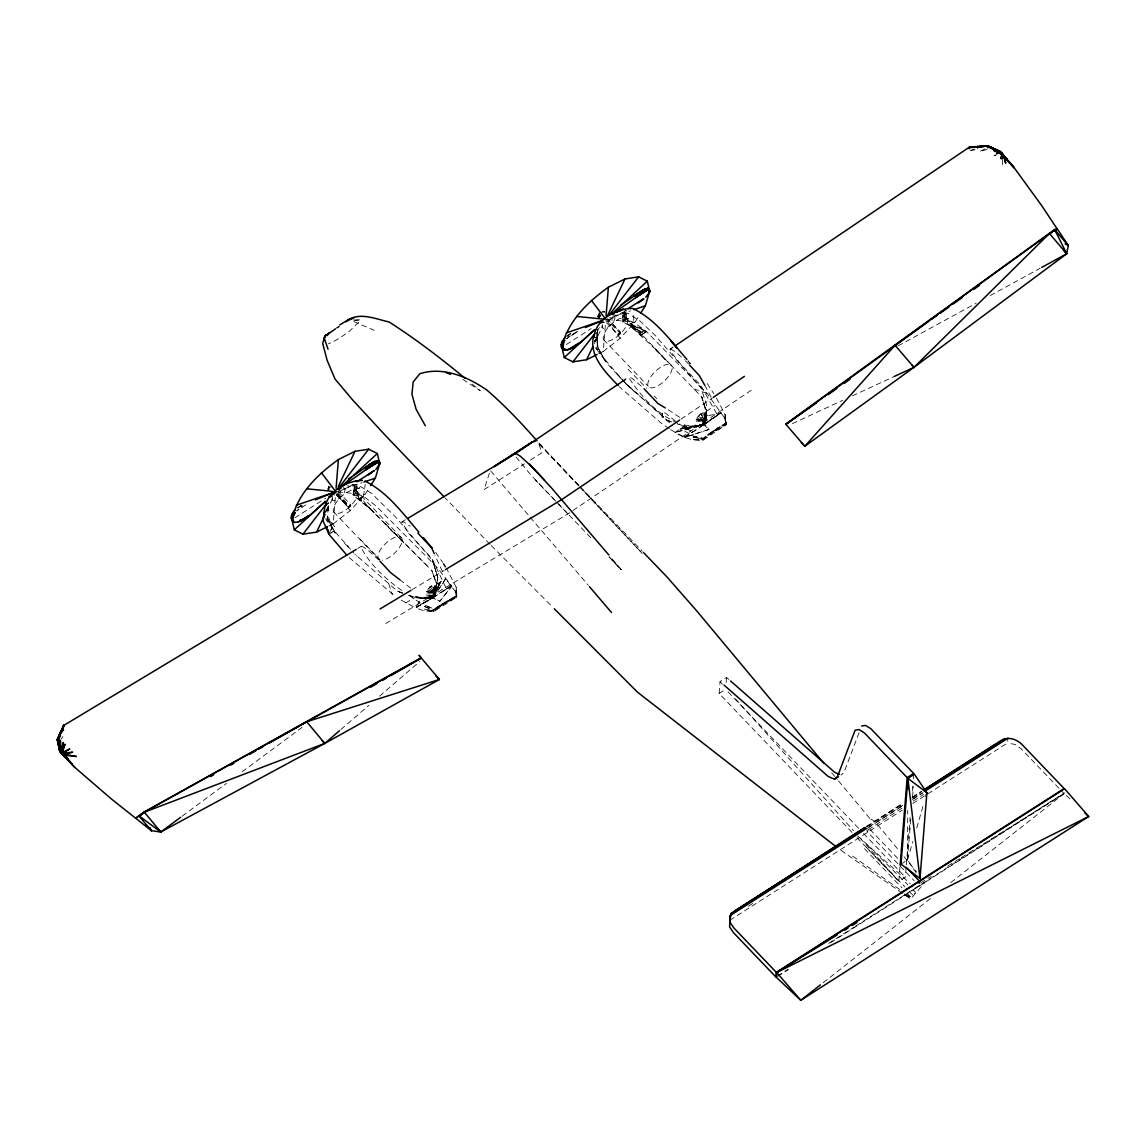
<?xml version="1.0" encoding="UTF-8"?>
<svg xmlns="http://www.w3.org/2000/svg" width="1146" height="1146" viewBox="0 0 1146 1146"><rect width="100%" height="100%" fill="white"/><g stroke="black" fill="none" stroke-linecap="round" stroke-linejoin="round"><path stroke-width="0.75" stroke-dasharray="5 3.75" d="M597.224 345.791L597.381 334.976C594.387 356.306 615.144 370.745 627.32 385.271L667.187 420.267L671.957 422M604.658 359.887L598.226 347.926L595.605 347.954L604.658 359.887L597.553 346.651L597.381 337.311L595.748 337.812L598.026 329.604L597.381 335.936L595.748 337.812M670.697 429.549C680.223 435.838 691.138 441.511 702.899 440.121L726.034 424.794L725.06 418.648L706.996 393.407L646.545 331.624L633.666 322.27L627.779 324.375L640.643 331.409L622.937 322.012L622.436 313.13L623.739 312.041M627.779 324.375L629.383 325.178L633.666 322.27L633.795 313.947M716.422 398.006L725.16 414.651L726.034 424.794C719.573 430.38 706.409 431.913 702.899 440.121L693.359 439.305L693.33 440.035M916.141 872.779L907.503 859.958L907.732 810.308M641.846 328.214L629.383 325.178L655.77 349.458L701.739 396.974L707.039 415.325L704.561 422.917M622.937 322.012L626.146 319.806L623.009 316.984L623.367 315.408L626.217 314.162L622.436 313.13L626.318 310.294L626.146 319.806L622.937 322.012L622.937 320.078L626.146 319.806L633.666 322.27M704.69 424.392L719.989 413.033L703.716 424.837L675.08 432.414L702.24 425.023L703.458 418.247L700.851 413.792L703.83 412.517L705.664 413.219L703.759 420.869L695.393 421.341L703.759 420.338L705.907 414.25L703.744 422.387L702.555 422.53L703.73 423.232L703.716 424.837L709.188 429.363L684.807 437.328L675.08 432.414L684.062 426.384L693.215 426.599L703.716 424.837L721.235 412.746L704.26 423.834L709.188 429.363L684.807 437.328L721.235 412.746L705.936 416.242L704.69 424.392L702.412 412.918M702.899 440.121L714.474 431.068L714.488 430.108L726.091 423.232L725.117 415.898L726.034 424.163L705.077 436.841M705.248 407.704L706.437 409.91L705.836 419.021L704.26 423.834L705.836 419.021L706.538 404.81L700.98 387.821L655.082 335.32L639.941 320.952L627.879 313.288L622.464 312.7M622.436 313.13L626.246 313.259L623.052 314.835L625.387 320.321L622.923 321.525L622.937 320.078M597.238 343.356L597.338 340.52L594.144 341.408L595.204 339.015M327.111 521.043L328.673 502.765L326.682 504.326M401.114 600.117L415.583 607.867L432.658 598.04L436.411 590.534L436.712 584.288L431.827 570.536L370.602 509.311L353.068 495.187L353.785 490.474L359.93 487.781L353.899 489.686L356.893 489.013L357.351 486.076L354.3 487.107L353.613 491.548L356.549 491.319L356.22 486.549L357.867 482.824M327.283 517.004L327.326 516.173L334.618 526.745L327.226 518.064L325.636 519.023L334.073 530.555L353.77 553.031M436.898 582.784L435.509 591.938L439.52 582.583L436.411 590.534L436.898 582.784L435.509 591.938L440.709 581.867L433.589 596.665L434.391 584.732L429.936 586.867L426.283 591.565L433.947 593.098L436.297 586.738L437.758 577.212L432.5 560.408L395.914 517.333L371.691 493.453L357.652 484.701L350.862 484.715L351.55 484.128L357.208 487.05L357.351 486.076M328.701 526.057L333.228 523.794L335.52 495.258M598.685 353.713L603.211 351.45L605.36 324.69M606.478 322.656L618.109 334.847L620.373 332.397L618.109 334.847L620.258 333.93L620.86 332.541L607.81 318.946M619.399 334.632L619.556 332.755L607.538 320.679M852.051 832.426L719.101 693.459L720.046 681.598L726.55 677.444L729.214 679.793M726.134 682.529L726.55 677.444M897.891 863.74L867.737 832.225L867.937 829.847M899.968 867.264L898.836 881.317L905.34 877.177L906.185 866.62M906.328 864.872L910.139 817.413M912.259 791.041L912.689 785.769M913.262 778.736L913.677 773.464M901 864.113L907.503 859.958L910.869 817.972M912.56 796.971L913.405 786.485M927.859 793.849L1007.52 742.995L1007.907 738.268M950.736 882.606L1064.233 793.505L1064.62 788.749M373.983 512.706L358.856 499.026L358.727 495.616L353.068 495.187L353.383 493.081L363.468 496.232L376.074 506.002L437.041 567.37L451.782 586.079L439.778 601.349L432.171 597.653L415.583 607.867L424.02 610.804L433.532 611.52L434.334 609.199L438.603 606.148L456.824 595.963L456.237 587.468L447.083 569.462M704.819 406.4L701.739 396.974L706.437 411.285L705.936 416.242L706.437 409.91L705.836 417.932L703.73 423.905L698.329 425.61L703.73 423.232L705.521 419.937L704.26 423.834M408.664 595.447L419.995 598.57L433.56 595.691L440.709 581.867L434.32 594.874M435.967 588.858L436.297 586.738L434.033 592.525L425.854 593.026L433.947 593.098L434.391 584.732L435.365 585.004L433.274 597.453L415.583 607.867L421.313 597.926L432.658 598.04L431.942 597.195L433.704 590.448L433.059 584.976M704.289 421.37L703.744 422.387L702.57 421.313L703.744 421.456L704.303 420.138L703.759 420.869L695.98 419.751L696.711 418.175L703.759 420.338L704.948 412.617L703.73 423.232L705.864 416.184L704.274 422.473L705.836 419.021M438.603 606.148L456.566 597.367L455.65 591.035L456.566 597.367L445.02 604.601L433.532 611.52L424.149 610.001L424.02 610.804M356.549 491.319L354.1 495.788L370.244 508.437L394.611 533.821L385.343 523.464M368.582 507.434L370.602 509.311L360.789 497.851L361.248 501.089L363.468 496.232L365.259 484.371M358.326 498.281L358.727 495.616L354.1 495.788M454.704 596.665L433.632 610.832L424.278 609.042L433.532 611.52L445.264 602.911L445.422 601.865M434.234 591.15L434.033 592.525L427.186 589.932L434.133 591.78L435.365 585.004L434.234 591.15L435.91 585.764M437.314 580.134L437.758 577.212L432.5 560.408L437.758 577.212M354.3 487.107L353.985 485.388L355.532 493.697M705.607 423.146L706.781 416.041L705.993 415.54L707.039 415.325M328.401 490.259L329.031 486.735M456.71 596.507L456.008 588.843L456.71 596.507L434.334 609.199L425.481 605.231L424.579 606.535L433.632 610.832M600.103 315.379L597.811 316.84L599.301 312.6L604.601 311.769M704.145 418.791L705.664 413.219M594.889 340.892L597.381 337.311M598.37 315.881L599.301 312.6L599.759 316.01M327.971 489.858L328.888 486.606M434.979 593.256L435.681 590.777M907.503 859.958L912.832 841.479M916.714 828.042L923.977 802.845M432.658 598.04L416.041 607.065L433.274 597.453L434.721 593.886L433.46 596.421L427.888 597.997L432.171 597.653L419.995 598.57M489.414 473.155L484.042 489.614L524.639 463.829M597.811 316.84L598.799 314.018M327.856 489.184L328.845 486.377M331.366 532.919L334.073 530.555L327.226 518.064L332.354 528.206L328.988 534.337L334.073 530.555L327.226 518.064M360.002 500.014L360.789 497.851M684.807 437.328L703.716 424.837L705.191 420.969M436.411 590.534L439.52 582.583M859.099 732.666L843.886 772.605L841.006 775.04M329.547 532.962L331.796 527.432L332.354 528.206M337.927 491.319L350.719 504.727L348.341 507.306L350.046 504.842L350.633 505.844L348.341 507.306L336.781 495.043M349.014 507.191L350.046 504.842M326.61 511.073L334.274 494.914M594.287 343.571L602.724 325.808M353.426 319.992L359.586 319.863L358.182 322.814L349.143 331.466A72.8 30.541 -43.7 0 1 332.311 342.21L328.429 343.829M328.085 488.296L328.63 487.279L331.309 486.993M353.613 491.548L356.22 486.549L354.529 485.66M326.395 509.755L328.329 505.801L328.157 510.643L328.673 502.765L325.349 506.231M333.228 523.794L350.218 510.643L365.001 494.599L369.714 487.093M603.211 351.45L620.201 338.299L634.984 322.241L639.697 314.749M599.072 317.972L600.533 315.752M431.942 597.195L433.274 597.453L445.636 578.888L455.535 591.837M433.589 596.665L445.636 578.888L436.712 584.288L437.815 586.824M618.582 334.99L620.373 332.397L607.194 318.975M61.196 739.041L62.887 736.649M353.383 493.081L356.893 489.013M433.646 596.164L425.553 595.132L432.257 595.018L433.976 593.986L433.56 595.691L432.257 595.018M597.324 330.32L599.444 327.57M443.645 590.591L451.782 586.079L439.778 601.349L433.274 597.453L451.094 585.534M595.089 340.219L594.144 341.408L597.381 338.758M326.324 510.271L327.971 508.366L327.67 510.486L324.461 512.391M598.341 317.9L600.289 315.723L597.911 317.514M699.275 415.053L696.711 418.175L703.759 419.651L703.458 418.247L699.275 415.053L700.851 413.792L703.959 418.376L703.759 420.338L697.842 416.557L703.959 418.376L703.83 412.517M704.26 423.361L697.37 425.753L680.036 429.091L702.24 425.023M595.347 333.887L597.381 331.939L597.224 336.294L597.381 334.274L596.479 335.191L597.381 335.936M693.359 439.305L702.885 439.362L718.069 427.73M716.622 413.606L700.793 385.443L680.495 363.869L671.398 352.381L670.009 349.272L673.347 346.909M298.834 509.068L296.699 510.987L306.397 504.455M340.82 729.572L368.897 705.363M379.598 696.138L419.723 661.543M378.839 560.007L366.548 549.034L362.451 546.613L360.618 546.771C370.101 564.906 386.503 580.148 403.306 591.436M445.765 587.454L431.97 558.56L408.878 533.635L401.773 522.003L403.607 521.845L410.297 526.258M436.01 607.924L448.988 599.759M684.778 431.183L693.301 436.139L703.429 438.23L721.307 425.682M325.22 511.933L327.756 509.941L325.493 511.216M823.215 982.695L931.111 898.006M182.185 816.167L226.421 783.406M242.121 771.788L302.057 727.395M707.655 434.893L723.885 424.163M622.923 321.525L625.215 319.892L622.966 318.674L626.16 318.058L623.897 316.683M441.84 604.057L445.264 602.911L452.183 597.983M714.474 431.068L725.533 423.318L725.16 414.651L724.387 414.408L725.533 423.318M710.892 432.572L714.488 430.108M568.502 334.775L570.78 333.228M576.352 332.125L566.654 338.657L576.352 332.268M641.76 334.861L646.545 331.624L630.988 324.089L640.614 334.876L643.364 336.595L629.383 325.178L638.651 332.684L646.545 331.624L632.678 325.98M706.437 411.285L715.419 405.211M670.009 349.272L672.931 347.31M681.053 419.107L712.325 398.02M385.758 623.567L567.915 513.909L751.189 390.285M702.885 439.362L693.33 437.342L702.856 438.904L726.091 423.232M595.247 348.212L597.553 346.651L597.338 340.52M298.06 507.965L302.215 505.228M566.625 336.552L570.78 333.815M352.481 484.643L346.636 488.411L336.265 492.193M616.591 316.095L625.344 310.437M530.412 460.105L541.958 452.656L538.076 442.098L578.143 484.873M353.14 494.671L356.277 493.238L355.102 491.433M294.866 517.82L325.579 498.224M566.31 344.545L591.178 328.673M336.394 494.8L348.112 506.919L350.948 505.114M719.101 693.459L724.301 690.15M866.161 826.61L902.16 803.647M912.646 796.943L921.656 791.198M867.049 826.424L901.73 804.277M912.288 797.544L921.341 791.757M867.049 826.782L902.976 803.833M911.958 798.103L920.94 792.373M902.69 805.423L868.124 827.498L898.006 858.741M913.219 798.705L922.229 792.96M867.465 828.243L901.945 806.225M912.445 799.521L922.945 792.817M748.467 906.185L754.455 902.36M868.224 829.747L902.661 807.758M913.147 801.068L923.619 794.379M729.801 920.281L902.303 810.15M912.832 803.446L926.355 794.808M777.432 976.091L787.975 969.358M828.615 943.416L854.214 927.071M855.718 926.111L1063.775 793.29L1021.401 748.997L1015.27 744.513L1007.52 742.995M915.41 888.379L925.094 882.191L911.586 897.948L909.752 898.249L903.893 894.238M777.833 976.335L788.391 969.602M830.592 942.657L1064.233 793.505L1071.968 800.768M445.264 602.911L456.294 595.977L456.237 587.468M920.467 883.022L931.068 876.432M947.713 866.061L959.818 858.526M961.336 857.58L1064.233 793.505M433.274 597.453L451.782 586.079M358.856 499.026L363.468 496.232M577.742 331.352L568.788 336.752L567.37 335.549L572.198 334.431M357.71 548.533L361.162 546.313M401.773 522.003L405.369 519.697M411.987 589.746L444.147 570.393M684.105 436.798L692.413 431.798M424.579 606.535L433.718 609.873L456.824 595.963M405.541 603.011L414.465 597.668L421.313 597.926L410.225 596.035L414.465 597.668L414.608 596.207L423.175 597.997L425.295 597.037M640.614 334.876L646.545 331.624L638.007 331.968M898.149 345.863L976.177 303.232M990.23 295.553L1040.181 268.264M984.987 148.966L979.558 151.473L987.05 149.438M792.416 423.59L842.668 400.341M852.395 395.843L894.539 376.346M608.727 319.705L615.015 316.812M618.152 334.26L620.803 333.128M598.04 315.952L601.263 314.634M971.593 150.026L974.415 148.894M997.192 154.424L993.983 155.584L996.934 155.082M612.379 317.084L630.515 310.853M344.044 488.855L362.179 482.638M425.152 598.198L432.085 596.235L426.427 598.097L432.171 597.653L425.152 598.198L430.61 597.797M623.052 314.835L626.217 314.162M699.819 425.395L680.036 429.091L695.378 426.04L695.378 424.994L697.37 425.753M359.586 319.863L352.438 321.009L374.241 330.249M600.175 315.236L599.272 314.964M336.537 494.17L348.427 506.203L350.633 505.844M970.189 150.599L978.14 149.395L977.223 147.762M596.765 349.487L598.971 349.344L595.605 347.954M621.504 312.729L625.673 312.686M695.98 419.751L702.742 419.737M430.853 598.527L420.338 597.883M613.511 315.15L617.852 315.236M426.283 591.565L432.844 591.981M603.455 311.297L604.171 311.368M607.509 319.519L634.984 322.241M337.526 491.863L365.001 494.599M609.543 317.643L612.995 318.144M623.367 315.408L626.189 315.938L623.009 316.984L628.567 318.875L622.994 317.7M347.037 485.761L350.289 486.391M702.541 424.521L703.716 424.837M687.715 427.372L676.985 423.805M602.524 311.554L605.031 312.256M693.301 436.139L702.856 438.904M618.711 333.457L620.258 333.93M670.424 348.885L675.467 351.836L684.363 359.744M693.774 388.881L706.996 393.407M667.187 420.267L672.659 422.215M402.676 593.141L397.49 591.193L354.859 554.163M399.653 591.981L401.63 592.74M605.647 320.679L608.139 321.782M433.704 590.448L434.033 592.525L429.936 586.867L433.704 590.448L431.526 585.721M343.241 487.637L345.533 488.884M425.481 605.231L433.718 609.873M677.558 423.075C657.016 413.763 640.442 396.187 628.595 377.206L631.933 378.237L641.789 386.574M679.034 423.963L690.809 431.025M428.432 588.313L433.116 591.264M462.855 379.426L480.274 390.729L472.08 384.025M669.25 428.59L661.944 423.805L619.298 386.775M349.057 557.5L395.227 596.249M668.233 409.709L681.669 418.691M908.334 896.716L903.936 893.751L909.752 898.249M408.907 595.261L420.109 602.896M902.432 893.25L838.944 848.914M852.753 856.205L900.111 889.797M905.856 893.866L911.586 897.948L906.758 892.892M669.837 422.759L661.958 417.058L663.061 411.371L676.068 421.599M662.789 416.385L663.735 417.23L625.258 383.122L603.326 357.595M399.811 579.733L411.042 588.385M344.688 543.39L349.43 548.504M857.81 835.978L910.354 883.752M622.693 380.458L637.291 394.023M627.02 384.44L635.113 392.104M867.837 845.533L907.89 884.841M912.904 889.754L915.396 892.204L913.563 895.828L906.099 888.164M489.972 544.321L445.307 498.095M491.233 545.582L553.017 607.509M401.888 540.998L394.41 532.933L428.575 567.342M685.423 360.818L688.588 364.027M627.994 369.184L646.731 388.365M654.223 396.029L656.715 398.593M866.29 847.295L904.853 886.889M620.387 378.051L617.952 374.971M579.045 485.46L538.119 442.886L578.529 485.832M580.277 486.749L642.29 551.255M359.987 538.949L379.842 559.549M590.706 537.732L531.73 475.991L516.115 457.125M609.4 557.271L621.275 569.648L610.016 556.369M627.22 319.29A15.686 6.575 -43.7 0 1 612.179 339.775A15.686 6.575 -43.7 0 1 606.836 329.246A15.686 6.575 -43.7 0 1 627.22 319.29L671.828 365.903A15.686 6.575 -43.7 0 1 656.787 386.403A15.686 6.575 -43.7 0 1 651.444 375.874A15.686 6.575 -43.7 0 1 671.828 365.903M665.124 359.758L652.762 346.722M603.598 339.588L648.206 386.216M567.915 513.909L535.454 479.959L539.422 484.142M900.24 866.19L914.264 880.859M728.054 691.883L858.555 828.272M863.482 833.428L905.34 877.177M856.979 837.568L898.836 881.317L858.311 836.05M864.514 848.699L901.931 887.849M357.266 491.605A15.686 6.575 -43.7 0 1 342.224 512.104A15.686 6.575 -43.7 0 1 336.881 501.576A15.686 6.575 -43.7 0 1 357.266 491.605L401.874 538.233M333.644 511.918L378.252 558.532M337.153 495.373L348.112 506.919M579.747 487.136L642.233 553.489M394.41 532.933L403.922 543.003M582.999 490.058L641.259 552.286M336.895 493.668L348.427 506.203M337.698 492.923L349.902 506.632M333.73 531.5L335.334 533.234L334.073 530.555M720.046 681.598L722.438 684.262M735.546 698.902L853.541 830.721M367.651 505.859L370.602 509.311M688.03 361.033L690.293 363.669L688.058 361.105M490.775 471.035L529.08 515.929M530.24 517.29L588.299 585.32M688.015 360.761L690.279 363.454M831.681 772.733L837.382 779.567M838.528 780.927L870.444 819.204L869.556 818.459L874.656 821.166L899.538 851.234M435.681 552.386L442.614 562.385M904.065 856.707L916.499 871.734M370.244 508.437L372.479 511.188M606.821 320.694L620.201 338.299M337.869 494.399L350.218 510.643M655.77 349.458L657.532 351.822M604.286 359.027L606.363 361.878M339.259 490.23L340.649 492.193M866.734 830.692L867.737 832.225M707.197 383.495L713.729 393.68M704.704 385.099L711.824 398.364M442.413 571.439L434.821 555.036M329.432 489.428L328.63 487.279L328.658 490.889M598.584 314.935L599.387 317.098M433.775 576.123L433.36 574.977L435.494 580.907L431.827 570.536M388.695 583.629L392.276 594.33M347.754 546.083L347.997 547M356.821 555.552L357.022 556.44M455.65 591.035L456.566 597.367M726.034 424.163L725.06 417.029L726.034 424.794L725.06 417.918L725.06 418.648M1002.578 160.154L1002.707 164.809M332.354 496.433L332.412 499.9M614.772 316.74A8.366 3.51 -43.7 0 1 608.082 326.925A8.366 3.51 -43.7 0 1 602.409 324.633M344.001 488.339A8.366 3.51 -43.7 0 1 340.161 497.722A8.366 3.51 -43.7 0 1 332.025 498.639M379.784 559.921A15.686 6.575 -43.7 0 1 388.236 541.27A15.686 6.575 -43.7 0 1 401.831 542.631A15.686 6.575 -43.7 0 1 382.32 560.179M434.162 592.64L433.704 594.76L432.443 593.671L433.847 593.743L434.162 592.64M300.825 505.558L297.416 507.879L302.243 506.747L300.825 505.558M695.378 426.04L681.225 428.289L693.215 426.599L684.004 425.051L695.378 426.04M402.275 593.012L397.49 591.193L402.275 593.012M621.275 569.648L609.042 556.884L621.275 569.648"/><path stroke-width="1.5" d="M907.847 789.021L907.89 778.378L914.393 774.238L926.885 792.76L919.994 878.481L901 864.113L907.89 778.378L926.885 792.76L925.925 796.126M1057.156 228.899L1054.521 229.601L1054.506 231.163L1057.156 228.899L1041.485 205.32L1014.167 167.731L1000.057 151.53L988.683 146.287L999.384 151.071L1004.154 155.799L1005.715 163.248L1003.094 154.595L1000.959 152.332L992.551 149.252L1000.057 151.53L1003.094 154.595L1001.933 158.979L1002.277 153.693L996.476 153.091L1001.561 152.934L994.313 150.914L1001.561 152.934M1057.429 229.143L1054.793 229.845L1054.778 231.406L1057.429 229.143L1068.258 245.459L1066.711 253.767L913.992 367.336L804.821 446.267L801.283 442.585M866.62 828.458L730.188 915.554L729.601 926.885L733.555 932.758L775.928 977.051L776.315 972.324L733.927 928.031L729.973 922.143L730.819 913.734L864.657 827.57M326.796 529.337L326.911 526.501M336.093 488.124L338.399 459.575L354.988 451.309L368.654 449.189L377.335 453.53L379.684 463.686L375.358 478.111L370.645 485.603M606.076 315.78L608.383 287.231L624.971 278.965L638.637 276.831L647.318 281.185L649.667 291.342L645.341 305.753L640.628 313.259M837.239 934.85L776.702 972.539L776.329 977.294L800.782 1000.286L1088.7 816.496L1064.62 788.749L776.702 972.539L800.782 1000.286L820.407 984.887M900.111 865.502L907.174 777.618L864.442 732.953L859.099 729.572L855.131 730.16L837.382 776.744L834.503 779.18L828.257 776.515L724.057 685.107M919.135 883.394L919.336 881.016L906.3 867.407M60.58 748.854L61.025 752.951L63.073 755.171L66.368 755.271M325.349 506.231C328.444 490.717 347.281 480.69 362.294 480.461M346.808 555.137L328.988 534.337L322.971 520.613L324.762 510.457M322.971 520.613L324.791 507.477L326.166 504.312M648.579 289.207L649.796 291.8L647.805 288.248L649.796 291.8L645.771 297.272M328.043 349.201L324.289 338.285L324.805 336.337L335.506 328.83M729.801 920.281L730.819 913.734L865.545 827.727M356.248 549.407L63.56 725.561L57.587 739.127L59.707 750.53L71.926 763.838L59.793 751.174L57.4 740.173L64.061 725.06L62.128 731.678L60.566 731.778L57.3 739.457L60.28 752.005L74.777 767.39L111.449 799.02L135.557 818.158L144.095 811.998L421.141 657.804L419.021 655.283L439.391 679.478L324.776 743.41L160.769 832.025L151.387 830.692L135.83 818.344L144.367 812.185L421.399 657.99L390.729 675.653M338.399 459.575C317.671 474.387 297.401 493.854 291.944 519.697L294.293 529.853L302.959 534.194L316.64 532.073L327.197 526.802M608.383 287.231C587.654 302.043 567.385 321.51 561.927 347.353L564.276 357.509L572.943 361.85L586.623 359.729L597.181 354.458M64.978 755.329L60.881 751.06L63.245 742.493L61.812 751.848L62.428 752.449L65.035 744.126L61.812 751.848L63.947 754.111L76.367 756.503L64.978 755.329L60.179 750.63L59.22 739.614L59.793 751.174L70.25 761.746M1000.787 158.291L1001.891 154.896L998.968 150.943L987.207 145.714L969.287 147.204L675.854 345.333M593.972 334.775C587.841 354.945 605.346 372.135 618.181 385.6M64.061 725.06L58.26 739.199L57.3 739.457L59.793 751.174L68.13 759.125L59.707 750.53L66.382 757.005L60.179 750.63L60.38 740.287L60.881 751.06L63.947 754.111L72.656 752.206L63.13 753.208L69.748 748.983L62.428 752.449M60.566 731.778L60.752 732.81L63.56 725.561L57.4 740.173L60.523 735.918M63.302 750.845L61.984 753.996L74.777 767.39M565.236 337.468L562.357 341.136L563.775 342.325L562.901 348.398L564.548 350.132C576.997 348.914 585.62 336.38 595.361 329.647M1001.074 158.578L1001.891 154.896L1014.167 167.731L1010.944 164.365M57.3 739.457L61.025 731.406M316.64 532.073L325.077 514.31M338.113 486.849L354.988 451.309M586.623 359.729L592.754 346.808M607.323 316.11L624.971 278.965M324.289 338.285L325.808 335.205L328.931 333.042L327.255 335.606M59.348 738.568L57.873 741.276L59.793 751.174L57.587 739.127M295.296 509.784C291.571 512.763 288.921 519.998 294.594 522.461C307.042 521.229 315.666 508.709 325.407 501.962M295.038 512.849L292.688 518.035L293.591 521.759L291.242 518.279L292.688 518.035L291.27 516.846L293.061 516.416L291.643 515.213L293.82 514.654L292.402 513.465L295.038 512.849L293.62 511.646M302.959 534.194L326.281 504.025M340.047 486.205L368.654 449.189M572.943 361.85L594.144 334.431M608.97 315.236L638.637 276.831M968.9 147.633L987.795 145.829L968.9 147.633L969.201 148.765M66.783 755.715L63.918 756.045L62.514 754.569L65.723 751.189L61.984 753.996L71.926 763.838L61.025 752.951L62.987 750.487M1065.121 243.84L1068.258 245.459L1054.793 229.845L895.055 345.247L804.821 446.267L785.683 424.106L1054.521 229.601M60.752 732.81L63.632 729.716M326.409 334.646L324.805 336.337L322.699 343.413L327.14 360.317L335.047 379.068L352.796 400.126L386.059 436.153L444.075 496.805M686.898 359.414C670.768 340.849 655.612 319.462 632.893 308.503C616.892 307.887 594.545 320.106 594.172 337.54M375.816 469.588L379.999 463.242L378.452 460.878L379.999 463.242L377.851 460.563L379.813 462.597L376.776 460.692L379.226 462.282M612.766 314.62L615.259 312.142M1052.1 232.452L1049.435 233.483L913.992 367.336L894.539 376.346M494.284 466.766L532.489 441.869L535.211 441.396M623.266 308.876L619.628 311.325M294.293 529.853L325.435 501.232M341.007 486.921L377.335 453.53M564.276 357.509L594.115 330.077M610.99 314.577L647.318 281.185M625.644 379.211L514.841 453.945L516.545 453.859L520.528 456.352L533.764 468.47M1004.154 155.799L1000.057 151.53L989.772 147.003L999.384 151.071L1007.363 159.566L999.111 151.544L986.978 145.986L976.951 146.803L983.755 146.702M339.488 730.733L324.776 743.41L144.367 812.185L140.815 815.207M616.935 312.4L619.642 310.065L616.863 312.142M341.823 486.649L371.132 466.078L378.137 462.411L375.2 461.265L373.152 462.268L353.713 475.49M611.778 314.333L644.467 291.657L648.092 290.096L649.954 290.926L647.805 288.248M641.559 300.71L643.851 298.948L641.058 300.768M180.753 817.227L160.769 832.025L138.68 815.58L151.387 830.692L149.911 827.469M928.547 321.496L785.955 424.349L816.496 402.848M626.289 301.441L643.107 289.938L645.155 288.935L648.092 290.096L646.716 288.377L649.18 289.967M931.454 319.419L937.285 315.293M940.193 313.23L948.931 307.028M953.3 303.934L962.038 297.731M973.685 289.465L979.515 285.325M828.128 394.668L836.852 388.523M844.129 383.409L849.945 379.312M679.578 420.109L561.669 499.642L445.465 569.591M713.299 397.361L744.442 376.346M638.107 303.002L640.413 301.47M300.023 521.459L308.904 515.571L297.802 522.304M569.963 349.143L578.859 343.241L567.757 349.988L564.534 349.115L564.548 350.132L561.483 347.195L561.225 344.516L562.357 341.136L564.992 340.52M348.484 478.942L351.106 477.223M621.046 304.893L624.985 302.3M373.152 462.268L364.156 468.198L375.2 461.265L376.576 462.984L365.517 469.917L374.527 463.987L373.152 462.268L376.576 462.984M643.107 289.938L634.096 295.869L645.155 288.935L646.53 290.654L635.471 297.588L644.467 291.657L643.107 289.938L646.53 290.654M368.324 474.917L371.118 473.097M356.85 481.821L374.355 470.533L368.525 474.301M628.266 308.561L642.849 299.149M532.489 441.869L495.803 465.29M339.603 324.977L350.175 318.66M336.938 327.914L339.015 326.596M834.503 779.18L838.399 776.687M907.174 777.618L913.677 773.464L870.946 728.799L865.602 725.418L861.634 726.02M924.65 789.279L1001.131 740.459C1007.821 736.248 1016.488 739.07 1021.774 744.27L1064.161 788.563L776.315 972.324M734.328 911.142L864.027 828.343M925.868 788.878L996.748 743.625M923.934 790.453L1004.784 738.855M925.237 791.041L1007.907 738.268M844.803 930.137L847.839 928.26M852.38 925.424L856.907 922.602M335.477 492.794L328.759 497.335L331.022 496.49M407.876 518.336L513.308 454.862M380.028 608.97L410.984 590.348M324.461 512.391L325.22 511.933M370.774 687.142L376.919 683.603M383.05 680.079L386.116 678.303M210.635 776.558L213.743 774.796M230.79 765.07L233.884 763.308M249.384 754.469L255.572 750.931M258.681 749.155L263.322 746.504M269.525 742.966L306.713 721.751L439.391 679.478L435.724 675.667M350.547 319.233L353.598 317.958M1041.743 267.405L1066.711 253.767L1054.793 229.845M335.979 491.448L333.171 492.923L335.85 491.82M776.702 972.539L1088.7 816.496L1084.832 812.872M352.667 318.058L345.863 321.697C358.411 311.082 375.2 318.946 389.01 321.954C415.64 338.93 440.866 358.326 465.247 378.438M602.051 320.737L585.405 327.527M332.096 493.067L315.465 499.857M566.253 332.927L602.495 320.479M633.81 309.721L645.341 305.753M296.27 505.271L332.512 492.823M363.826 482.065L375.358 478.111M340.964 488.425L337.841 489.227L338.786 489.972M563.775 342.325L561.597 342.898L563.001 344.087L561.225 344.516L562.643 345.72L561.196 345.963L562.6 347.152L561.483 347.195L563.546 349.444M300.223 519.983L303.446 519.439M600.819 322.714L603.999 322.184M644.467 291.657L639.697 292.029L641.072 293.748M374.527 463.987L369.757 464.359L371.132 466.078M969.287 147.204L978.312 146.831L977.309 146.487M576.596 316.439L604.071 319.175M306.612 488.783L332.383 491.348M66.797 755.042L62.514 754.569L65.279 757.463M537.03 440.866C521.401 423.06 505.057 405.784 487.122 390.27C468.241 377.005 442.743 366.147 419.794 373.768L413.205 381.919L411.944 394.152L416.113 409.265L425.324 425.796M355.36 480.847L357.38 481.291M994.585 150.47L999.111 151.544L1009.526 162.145M1014.167 167.731L999.111 151.544L987.15 146.659L987.694 147.719M445.894 372.464L450.521 374.37M839.445 774.367L834.746 772.361L730.561 680.968M605.317 318.846L606.263 319.29M987.207 145.714L999.111 151.544M364.858 481.019C387.52 492.164 402.833 513.422 418.849 532.159M665.267 407.919L657.876 403.449L644.009 388.752M399.811 579.733L390.557 572.599L379.899 561.082M836.122 846.722L637.52 692.184L554.277 608.77M564.534 349.115L565.952 350.318M293.175 521.258L294.594 522.461M417.86 533.105L431.698 547.831L434.191 553.59M1000.401 153.278L1011.245 164.222L999.641 152.346M643.522 552.544L667.087 577.054L697.198 611.448L823.702 763.164M322.312 740.86L324.776 743.41L306.713 721.751M158.377 829.532L160.769 832.025L144.367 812.185M145.499 824.576L151.387 830.692M1065.809 242.909L1068.258 245.459M1064.233 251.189L1066.711 253.767L1049.435 233.483M911.629 364.872L913.992 367.336L895.055 345.247M1001.891 154.896L1003.309 156.386M689.577 365.073L699.289 375.516L704.704 385.099M544.436 479.973L529.524 464.202L551.785 488.268L608.884 555.036M676.756 347.811L671.126 341.207L676.77 347.84M589.459 586.68L611.52 612.523M423.332 537.56L432.314 548.347M378.481 462.397L379.856 464.116L378.638 461.523M591.393 300.395L604.773 317.986M321.41 472.739L334.79 490.33M443.559 563.846L445.436 566.769M327.971 529.71L328.988 534.337M59.463 747.321L60.28 752.005L59.907 747.278M907.89 778.378L919.994 878.481M1002.463 155.498L1002.549 158.606M60.939 748.61L61.025 752.951"/></g></svg>
